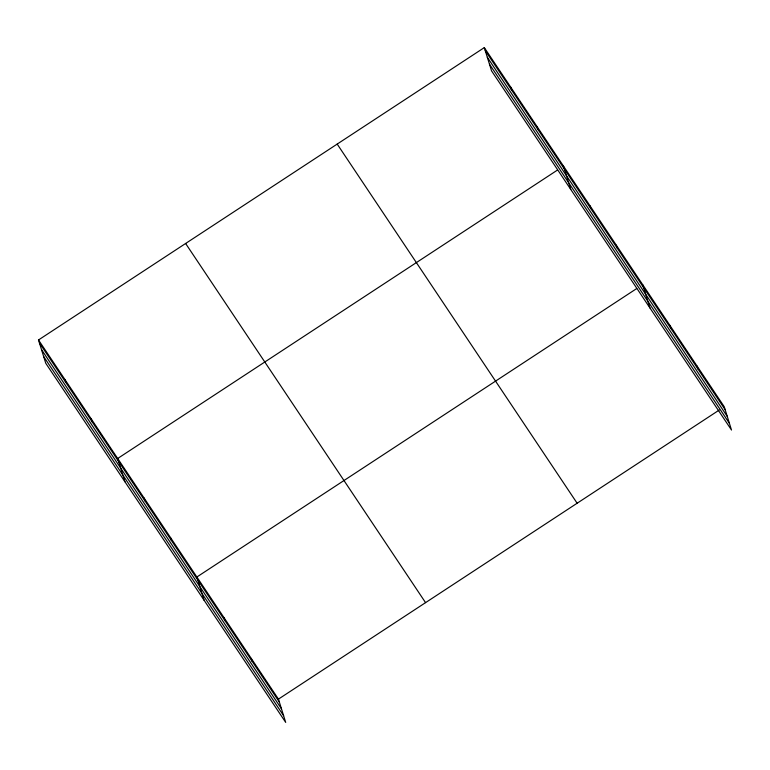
<?xml version="1.0" encoding="UTF-8"?>
<svg xmlns="http://www.w3.org/2000/svg" width="770" height="770" viewBox="0 0 770 770"><rect width="100%" height="100%" fill="white"/><g stroke="black" fill="none" stroke-linecap="round" stroke-linejoin="round"><path stroke-width="1.16" d="M38.5 339.965L278.442 699.122L285.699 722.395L45.748 363.248L38.5 339.965L484.301 47.605L724.252 406.753L731.5 430.035L491.558 70.879L484.301 47.605M557.519 170.035L117.685 458.487L124.933 481.76M636.703 288.558L196.86 577.009L204.117 600.282M278.442 699.122L719.276 410.015M485.225 50.57L725.176 409.727M487.314 57.269L727.265 416.426M489.47 64.18L729.411 423.336M337.193 144.086L577.134 503.234M185.618 243.484L425.56 602.64M39.424 342.929L279.366 702.086M41.513 349.628L281.454 708.785M43.659 356.539L283.61 715.696M697.052 366.048L697.976 369.022M669.862 325.344L670.785 328.318M642.671 284.64L649.918 307.923M616.269 245.139L617.193 248.104M589.878 205.629L590.802 208.593M563.486 166.127L570.734 189.401M537.094 126.617L538.018 129.581M510.703 87.106L511.626 90.071M251.251 658.417L252.175 661.382M224.06 617.713L224.984 620.678M170.468 537.499L171.392 540.463M144.077 497.988L145.001 500.952M91.284 418.976L92.207 421.941M64.892 379.475L65.816 382.44"/></g></svg>
